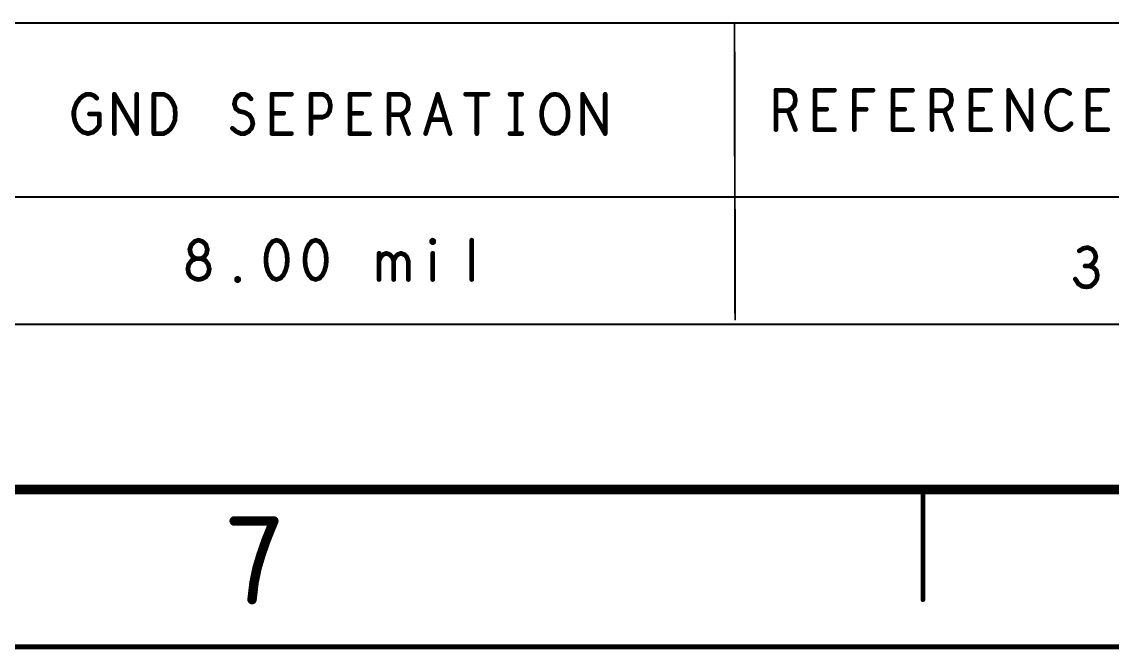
# Model space of a CAD drawing. Extents: x -14.2 to 19.9, y -5.2 to 16.9.
# Drawn here: x -8.513 to -5.048, y -5.155 to -3.161 of the extents above; entities that cross this region are included whole.
import ezdxf

# ---------------------------------------------------------------- set-up
doc = ezdxf.new("R2010")
doc.units = 0
doc.layers.get('0').update_dxf_attribs({"linetype": 'CONTINUOUS'})
doc.layers.add('FAB', color=2, linetype='CONTINUOUS')

# ---------------------------------------------------------------- blocks, each defined once
blk = doc.blocks.new('ROUND_1')
at = {"const_width": 0.003}
blk.add_lwpolyline([(-0.0015, 0, 1), (0.0015, 0, 1)], format="xyb", close=True, dxfattribs=at)
blk = doc.blocks.new('ROUND_105')
at = {"const_width": 0.0075}
blk.add_lwpolyline([(-0.00375, 0, 1), (0.00375, 0, 1)], format="xyb", close=True, dxfattribs=at)
blk = doc.blocks.new('ROUND_138')
at = {"const_width": 0.015}
blk.add_lwpolyline([(-0.0075, 0, 1), (0.0075, 0, 1)], format="xyb", close=True, dxfattribs=at)

msp = doc.modelspace()

# ---------------------------------------------------------------- linework, layer by layer
at = {"layer": 'FAB'}
for points, const_width in [([(-1.9719, -3.1646), (-12.3869, -3.1646)], 0.006), ([(-6.2484, -3.164), (-6.2464, -4.107)], 0.006), ([(-8.3287, -3.4058), (-8.3194, -3.3974)], 0.015), ([(-8.3194, -3.3974), (-8.307, -3.3912)], 0.015), ([(-8.307, -3.3912), (-8.2961, -3.3912)], 0.015), ([(-8.2961, -3.3912), (-8.2837, -3.3954)], 0.015), ([(-8.2837, -3.3954), (-8.2744, -3.4037)], 0.015), ([(-8.2186, -3.5162), (-8.2186, -3.3912)], 0.015), ([(-8.2186, -3.3912), (-8.1473, -3.5162)], 0.015), ([(-8.1473, -3.5162), (-8.1473, -3.3912)], 0.015), ([(-8.0931, -3.5162), (-8.0931, -3.3912)], 0.015), ([(-8.0931, -3.3912), (-8.0621, -3.3912)], 0.015), ([(-8.0621, -3.3912), (-8.0497, -3.3974)], 0.015), ([(-8.0497, -3.3974), (-8.0404, -3.4058)], 0.015), ([(-7.8342, -3.4079), (-7.8265, -3.3974)], 0.015), ([(-7.8265, -3.3974), (-7.8156, -3.3912)], 0.015), ([(-7.8156, -3.3912), (-7.8048, -3.3912)], 0.015), ([(-7.8048, -3.3912), (-7.7939, -3.3954)], 0.015), ([(-7.7939, -3.3954), (-7.7846, -3.4058)], 0.015), ([(-7.718, -3.5162), (-7.718, -3.3912)], 0.015), ([(-7.718, -3.3912), (-7.656, -3.3912)], 0.015), ([(-7.594, -3.5162), (-7.594, -3.3912)], 0.015), ([(-7.594, -3.3912), (-7.5568, -3.3912)], 0.015), ([(-7.5568, -3.3912), (-7.5444, -3.3974)], 0.015), ([(-7.5444, -3.3974), (-7.5351, -3.412)], 0.015), ([(-7.47, -3.5162), (-7.47, -3.3912)], 0.015), ([(-7.47, -3.3912), (-7.408, -3.3912)], 0.015), ([(-7.346, -3.5162), (-7.346, -3.3912)], 0.015), ([(-7.346, -3.3912), (-7.3072, -3.3912)], 0.015), ([(-7.3072, -3.3912), (-7.2948, -3.3974)], 0.015), ([(-7.2948, -3.3974), (-7.2871, -3.4058)], 0.015), ([(-7.2297, -3.5162), (-7.191, -3.3912)], 0.015), ([(-7.191, -3.3912), (-7.1522, -3.5162)], 0.015), ([(-7.1026, -3.3912), (-7.0313, -3.3912)], 0.015), ([(-7.067, -3.3912), (-7.067, -3.5162)], 0.015), ([(-6.9616, -3.3912), (-6.9244, -3.3912)], 0.015), ([(-6.943, -3.3912), (-6.943, -3.5162)], 0.015), ([(-6.8515, -3.4141), (-6.8422, -3.4016)], 0.015), ([(-6.8422, -3.4016), (-6.8314, -3.3933)], 0.015), ([(-6.8314, -3.3933), (-6.819, -3.3912)], 0.015), ([(-6.819, -3.3912), (-6.8066, -3.3933)], 0.015), ([(-6.8066, -3.3933), (-6.7957, -3.4016)], 0.015), ([(-6.7957, -3.4016), (-6.7864, -3.4141)], 0.015), ([(-6.7306, -3.5162), (-6.7306, -3.3912)], 0.015), ([(-6.7306, -3.3912), (-6.6593, -3.5162)], 0.015), ([(-6.6593, -3.5162), (-6.6593, -3.3912)], 0.015), ([(-6.1168, -3.5035), (-6.1168, -3.3785)], 0.015), ([(-6.1168, -3.3785), (-6.0781, -3.3785)], 0.015), ([(-6.0781, -3.3785), (-6.0657, -3.3848)], 0.015), ([(-6.0657, -3.3848), (-6.0579, -3.3931)], 0.015), ([(-6.0579, -3.3931), (-6.0548, -3.4098)], 0.015), ([(-5.9928, -3.5035), (-5.9928, -3.3785)], 0.015), ([(-5.9928, -3.3785), (-5.9308, -3.3785)], 0.015), ([(-5.8673, -3.5035), (-5.8673, -3.3785)], 0.015), ([(-5.8673, -3.3785), (-5.8083, -3.3785)], 0.015), ([(-5.7448, -3.5035), (-5.7448, -3.3785)], 0.015), ([(-5.7448, -3.3785), (-5.6828, -3.3785)], 0.015), ([(-5.6208, -3.5035), (-5.6208, -3.3785)], 0.015), ([(-5.6208, -3.3785), (-5.5821, -3.3785)], 0.015), ([(-5.5821, -3.3785), (-5.5697, -3.3848)], 0.015), ([(-5.5697, -3.3848), (-5.5619, -3.3931)], 0.015), ([(-5.5619, -3.3931), (-5.5588, -3.4098)], 0.015), ([(-5.4968, -3.5035), (-5.4968, -3.3785)], 0.015), ([(-5.4968, -3.3785), (-5.4348, -3.3785)], 0.015), ([(-5.3774, -3.5035), (-5.3774, -3.3785)], 0.015), ([(-5.3774, -3.3785), (-5.3062, -3.5035)], 0.015), ([(-5.3062, -3.5035), (-5.3062, -3.3785)], 0.015), ([(-5.241, -3.3952), (-5.2488, -3.4077)], 0.015), ([(-5.2302, -3.3848), (-5.241, -3.3952)], 0.015), ([(-5.2162, -3.3785), (-5.2302, -3.3848)], 0.015), ([(-5.2038, -3.3785), (-5.2162, -3.3785)], 0.015), ([(-5.193, -3.3827), (-5.2038, -3.3785)], 0.015), ([(-5.1837, -3.3889), (-5.193, -3.3827)], 0.015), ([(-5.1248, -3.5035), (-5.1248, -3.3785)], 0.015), ([(-5.1248, -3.3785), (-5.0628, -3.3785)], 0.015), ([(-8.3473, -3.4454), (-8.3442, -3.4329)], 0.015), ([(-8.3442, -3.4329), (-8.338, -3.4183)], 0.015), ([(-8.338, -3.4183), (-8.3287, -3.4058)], 0.015), ([(-8.0404, -3.4058), (-8.0326, -3.4183)], 0.015), ([(-8.0326, -3.4183), (-8.0264, -3.4329)], 0.015), ([(-8.0264, -3.4329), (-8.0249, -3.4537)], 0.015), ([(-7.8373, -3.4224), (-7.8342, -3.4079)], 0.015), ([(-7.8327, -3.437), (-7.8373, -3.4224)], 0.015), ([(-7.8218, -3.4454), (-7.8327, -3.437)], 0.015), ([(-7.5351, -3.412), (-7.532, -3.4287)], 0.015), ([(-7.532, -3.4287), (-7.5351, -3.4454)], 0.015), ([(-7.2871, -3.4058), (-7.284, -3.4224)], 0.015), ([(-7.284, -3.4224), (-7.2871, -3.4391)], 0.015), ([(-6.8608, -3.4454), (-6.8577, -3.4287)], 0.015), ([(-6.8577, -3.4287), (-6.8515, -3.4141)], 0.015), ([(-6.7864, -3.4141), (-6.7802, -3.4287)], 0.015), ([(-6.7802, -3.4287), (-6.7771, -3.4454)], 0.015), ([(-6.0672, -3.4368), (-6.0781, -3.4431)], 0.015), ([(-6.0579, -3.4264), (-6.0672, -3.4368)], 0.015), ([(-6.0548, -3.4098), (-6.0579, -3.4264)], 0.015), ([(-5.5712, -3.4368), (-5.5821, -3.4431)], 0.015), ([(-5.5619, -3.4264), (-5.5712, -3.4368)], 0.015), ([(-5.5588, -3.4098), (-5.5619, -3.4264)], 0.015), ([(-5.255, -3.4285), (-5.2566, -3.4473)], 0.015), ([(-5.2488, -3.4077), (-5.255, -3.4285)], 0.015), ([(-8.3473, -3.4599), (-8.3473, -3.4454)], 0.015), ([(-8.3442, -3.4766), (-8.3473, -3.4599)], 0.015), ([(-8.2977, -3.4537), (-8.2667, -3.4537)], 0.015), ([(-8.2667, -3.4537), (-8.2667, -3.4912)], 0.015), ([(-8.0249, -3.4537), (-8.0264, -3.4745)], 0.015), ([(-7.8032, -3.4495), (-7.8218, -3.4454)], 0.015), ([(-7.7893, -3.4579), (-7.8032, -3.4495)], 0.015), ([(-7.7815, -3.4704), (-7.7893, -3.4579)], 0.015), ([(-7.7784, -3.4849), (-7.7815, -3.4704)], 0.015), ([(-7.6808, -3.4516), (-7.718, -3.4516)], 0.015), ([(-7.5568, -3.4641), (-7.594, -3.4641)], 0.015), ([(-7.5428, -3.4579), (-7.5568, -3.4641)], 0.015), ([(-7.5351, -3.4454), (-7.5428, -3.4579)], 0.015), ([(-7.4328, -3.4516), (-7.47, -3.4516)], 0.015), ([(-7.3072, -3.4558), (-7.346, -3.4558)], 0.015), ([(-7.2964, -3.4495), (-7.3072, -3.4558)], 0.015), ([(-7.3072, -3.4558), (-7.284, -3.5162)], 0.015), ([(-7.2871, -3.4391), (-7.2964, -3.4495)], 0.015), ([(-6.8608, -3.462), (-6.8608, -3.4454)], 0.015), ([(-6.8577, -3.4787), (-6.8608, -3.462)], 0.015), ([(-6.7771, -3.462), (-6.7802, -3.4787)], 0.015), ([(-6.7771, -3.4454), (-6.7771, -3.462)], 0.015), ([(-6.0781, -3.4431), (-6.1168, -3.4431)], 0.015), ([(-6.0781, -3.4431), (-6.0548, -3.5035)], 0.015), ([(-5.9556, -3.4389), (-5.9928, -3.4389)], 0.015), ([(-5.8301, -3.4389), (-5.8673, -3.4389)], 0.015), ([(-5.7076, -3.4389), (-5.7448, -3.4389)], 0.015), ([(-5.5821, -3.4431), (-5.6208, -3.4431)], 0.015), ([(-5.5821, -3.4431), (-5.5588, -3.5035)], 0.015), ([(-5.4596, -3.4389), (-5.4968, -3.4389)], 0.015), ([(-5.2566, -3.4473), (-5.2534, -3.466)], 0.015), ([(-5.2534, -3.466), (-5.2488, -3.4785)], 0.015), ([(-5.0876, -3.4389), (-5.1248, -3.4389)], 0.015), ([(-8.338, -3.4912), (-8.3442, -3.4766)], 0.015), ([(-8.3287, -3.5037), (-8.338, -3.4912)], 0.015), ([(-8.3178, -3.512), (-8.3287, -3.5037)], 0.015), ([(-8.276, -3.5037), (-8.2868, -3.512)], 0.015), ([(-8.2667, -3.4912), (-8.276, -3.5037)], 0.015), ([(-8.0404, -3.5016), (-8.0497, -3.5099)], 0.015), ([(-8.0326, -3.4891), (-8.0404, -3.5016)], 0.015), ([(-8.0264, -3.4745), (-8.0326, -3.4891)], 0.015), ([(-7.8435, -3.4995), (-7.8311, -3.5099)], 0.015), ([(-7.7924, -3.5099), (-7.7831, -3.4995)], 0.015), ([(-7.7831, -3.4995), (-7.7784, -3.4849)], 0.015), ([(-7.1662, -3.4724), (-7.2158, -3.4724)], 0.015), ([(-6.8515, -3.4933), (-6.8577, -3.4787)], 0.015), ([(-6.8422, -3.5058), (-6.8515, -3.4933)], 0.015), ([(-6.8314, -3.5141), (-6.8422, -3.5058)], 0.015), ([(-6.7957, -3.5058), (-6.8066, -3.5141)], 0.015), ([(-6.7864, -3.4933), (-6.7957, -3.5058)], 0.015), ([(-6.7802, -3.4787), (-6.7864, -3.4933)], 0.015), ([(-5.9308, -3.5035), (-5.9928, -3.5035)], 0.015), ([(-5.6828, -3.5035), (-5.7448, -3.5035)], 0.015), ([(-5.4348, -3.5035), (-5.4968, -3.5035)], 0.015), ([(-5.2488, -3.4785), (-5.2395, -3.491)], 0.015), ([(-5.2395, -3.491), (-5.2286, -3.4993)], 0.015), ([(-5.2286, -3.4993), (-5.2178, -3.5035)], 0.015), ([(-5.2178, -3.5035), (-5.207, -3.5035)], 0.015), ([(-5.207, -3.5035), (-5.1961, -3.4993)], 0.015), ([(-5.1961, -3.4993), (-5.1868, -3.4931)], 0.015), ([(-5.1868, -3.4931), (-5.179, -3.4848)], 0.015), ([(-5.0628, -3.5035), (-5.1248, -3.5035)], 0.015), ([(-8.3023, -3.5162), (-8.3178, -3.512)], 0.015), ([(-8.2868, -3.512), (-8.3023, -3.5162)], 0.015), ([(-8.0621, -3.5162), (-8.0931, -3.5162)], 0.015), ([(-8.0497, -3.5099), (-8.0621, -3.5162)], 0.015), ([(-7.8311, -3.5099), (-7.8172, -3.5162)], 0.015), ([(-7.8172, -3.5162), (-7.8048, -3.5162)], 0.015), ([(-7.8048, -3.5162), (-7.7924, -3.5099)], 0.015), ([(-7.656, -3.5162), (-7.718, -3.5162)], 0.015), ([(-7.408, -3.5162), (-7.47, -3.5162)], 0.015), ([(-6.9616, -3.5162), (-6.9244, -3.5162)], 0.015), ([(-6.819, -3.5162), (-6.8314, -3.5141)], 0.015), ([(-6.8066, -3.5141), (-6.819, -3.5162)], 0.015), ([(-12.3836, -3.7175), (-1.9707, -3.7175)], 0.006), ([(-7.979, -3.8841), (-7.9743, -3.8695)], 0.015), ([(-7.9759, -3.8987), (-7.979, -3.8841)], 0.015), ([(-7.9743, -3.8695), (-7.9635, -3.8591)], 0.015), ([(-7.9635, -3.8591), (-7.9511, -3.8549)], 0.015), ([(-7.9511, -3.8549), (-7.9387, -3.8591)], 0.015), ([(-7.9387, -3.8591), (-7.9278, -3.8695)], 0.015), ([(-7.9278, -3.8695), (-7.9232, -3.8841)], 0.015), ([(-7.9232, -3.8841), (-7.9263, -3.8987)], 0.015), ([(-7.731, -3.882), (-7.7356, -3.8987)], 0.015), ([(-7.7248, -3.8695), (-7.731, -3.882)], 0.015), ([(-7.7155, -3.8591), (-7.7248, -3.8695)], 0.015), ([(-7.7031, -3.8549), (-7.7155, -3.8591)], 0.015), ([(-7.6907, -3.8591), (-7.7031, -3.8549)], 0.015), ([(-7.6814, -3.8695), (-7.6907, -3.8591)], 0.015), ([(-7.6752, -3.882), (-7.6814, -3.8695)], 0.015), ([(-7.6705, -3.8987), (-7.6752, -3.882)], 0.015), ([(-7.607, -3.882), (-7.6116, -3.8987)], 0.015), ([(-7.6008, -3.8695), (-7.607, -3.882)], 0.015), ([(-7.5915, -3.8591), (-7.6008, -3.8695)], 0.015), ([(-7.5791, -3.8549), (-7.5915, -3.8591)], 0.015), ([(-7.5667, -3.8591), (-7.5791, -3.8549)], 0.015), ([(-7.5574, -3.8695), (-7.5667, -3.8591)], 0.015), ([(-7.5512, -3.882), (-7.5574, -3.8695)], 0.015), ([(-7.5465, -3.8987), (-7.5512, -3.882)], 0.015), ([(-7.2102, -3.857), (-7.2071, -3.8549)], 0.015), ([(-7.2102, -3.8612), (-7.2102, -3.857)], 0.015), ([(-7.2071, -3.8633), (-7.2102, -3.8612)], 0.015), ([(-7.2071, -3.8549), (-7.204, -3.857)], 0.015), ([(-7.204, -3.8612), (-7.2071, -3.8633)], 0.015), ([(-7.204, -3.857), (-7.204, -3.8612)], 0.015), ([(-7.0831, -3.9799), (-7.0831, -3.8549)], 0.015), ([(-5.1391, -3.8806), (-5.1531, -3.8889)], 0.015), ([(-5.1252, -3.8785), (-5.1391, -3.8806)], 0.015), ([(-5.1112, -3.8848), (-5.1252, -3.8785)], 0.015), ([(-5.1035, -3.8952), (-5.1112, -3.8848)], 0.015), ([(-7.9728, -3.9195), (-7.9821, -3.932)], 0.015), ([(-7.9681, -3.9091), (-7.9759, -3.8987)], 0.015), ([(-7.9588, -3.9133), (-7.9728, -3.9195)], 0.015), ([(-7.9588, -3.9133), (-7.9681, -3.9091)], 0.015), ([(-7.9433, -3.9133), (-7.9588, -3.9133)], 0.015), ([(-7.9433, -3.9133), (-7.9588, -3.9133)], 0.015), ([(-7.934, -3.9091), (-7.9433, -3.9133)], 0.015), ([(-7.9294, -3.9195), (-7.9433, -3.9133)], 0.015), ([(-7.9263, -3.8987), (-7.934, -3.9091)], 0.015), ([(-7.9201, -3.932), (-7.9294, -3.9195)], 0.015), ([(-7.7356, -3.8987), (-7.7372, -3.9174)], 0.015), ([(-7.7372, -3.9174), (-7.7356, -3.9362)], 0.015), ([(-7.669, -3.9174), (-7.6705, -3.8987)], 0.015), ([(-7.6705, -3.9362), (-7.669, -3.9174)], 0.015), ([(-7.6116, -3.8987), (-7.6132, -3.9174)], 0.015), ([(-7.6132, -3.9174), (-7.6116, -3.9362)], 0.015), ([(-7.545, -3.9174), (-7.5465, -3.8987)], 0.015), ([(-7.5465, -3.9362), (-7.545, -3.9174)], 0.015), ([(-7.3776, -3.9799), (-7.3776, -3.8966)], 0.015), ([(-7.3776, -3.9195), (-7.3729, -3.9091)], 0.015), ([(-7.3729, -3.9091), (-7.3652, -3.9008)], 0.015), ([(-7.3652, -3.9008), (-7.3543, -3.8966)], 0.015), ([(-7.3543, -3.8966), (-7.3435, -3.9008)], 0.015), ([(-7.3435, -3.9008), (-7.3357, -3.9091)], 0.015), ([(-7.3357, -3.9091), (-7.3311, -3.9195)], 0.015), ([(-7.3311, -3.9195), (-7.3264, -3.9091)], 0.015), ([(-7.3311, -3.9195), (-7.3311, -3.9799)], 0.015), ([(-7.3264, -3.9091), (-7.3187, -3.9008)], 0.015), ([(-7.3187, -3.9008), (-7.3078, -3.8966)], 0.015), ([(-7.3078, -3.8966), (-7.297, -3.9008)], 0.015), ([(-7.297, -3.9008), (-7.2892, -3.9091)], 0.015), ([(-7.2892, -3.9091), (-7.2846, -3.9216)], 0.015), ([(-7.2846, -3.9216), (-7.2846, -3.9799)], 0.015), ([(-7.2071, -3.8966), (-7.2071, -3.9799)], 0.015), ([(-5.1112, -3.9306), (-5.1035, -3.9202)], 0.015), ([(-5.1004, -3.9077), (-5.1035, -3.8952)], 0.015), ([(-5.1035, -3.9202), (-5.1004, -3.9077)], 0.015), ([(-7.9821, -3.932), (-7.9852, -3.9466)], 0.015), ([(-7.9852, -3.9466), (-7.9821, -3.9612)], 0.015), ([(-7.917, -3.9466), (-7.9201, -3.932)], 0.015), ([(-7.9201, -3.9612), (-7.917, -3.9466)], 0.015), ([(-7.7356, -3.9362), (-7.731, -3.9528)], 0.015), ([(-7.731, -3.9528), (-7.7248, -3.9653)], 0.015), ([(-7.6814, -3.9653), (-7.6752, -3.9528)], 0.015), ([(-7.6752, -3.9528), (-7.6705, -3.9362)], 0.015), ([(-7.6116, -3.9362), (-7.607, -3.9528)], 0.015), ([(-7.607, -3.9528), (-7.6008, -3.9653)], 0.015), ([(-7.5574, -3.9653), (-7.5512, -3.9528)], 0.015), ([(-7.5512, -3.9528), (-7.5465, -3.9362)], 0.015), ([(-5.1205, -3.9368), (-5.1345, -3.9368)], 0.015), ([(-5.1205, -3.9368), (-5.1112, -3.9306)], 0.015), ([(-5.1097, -3.941), (-5.1205, -3.9368)], 0.015), ([(-5.0988, -3.9514), (-5.1097, -3.941)], 0.015), ([(-5.0957, -3.966), (-5.0988, -3.9514)], 0.015), ([(-7.9821, -3.9612), (-7.9743, -3.9716)], 0.015), ([(-7.9743, -3.9716), (-7.9619, -3.9778)], 0.015), ([(-7.9619, -3.9778), (-7.9511, -3.9799)], 0.015), ([(-7.9511, -3.9799), (-7.9402, -3.9778)], 0.015), ([(-7.9402, -3.9778), (-7.9278, -3.9716)], 0.015), ([(-7.9278, -3.9716), (-7.9201, -3.9612)], 0.015), ([(-7.8302, -3.9778), (-7.8271, -3.9758)], 0.015), ([(-7.8302, -3.982), (-7.8302, -3.9778)], 0.015), ([(-7.8271, -3.9841), (-7.8302, -3.982)], 0.015), ([(-7.8271, -3.9758), (-7.824, -3.9778)], 0.015), ([(-7.824, -3.982), (-7.8271, -3.9841)], 0.015), ([(-7.824, -3.9778), (-7.824, -3.982)], 0.015), ([(-7.7248, -3.9653), (-7.7155, -3.9758)], 0.015), ([(-7.7155, -3.9758), (-7.7031, -3.9799)], 0.015), ([(-7.7031, -3.9799), (-7.6907, -3.9758)], 0.015), ([(-7.6907, -3.9758), (-7.6814, -3.9653)], 0.015), ([(-7.6008, -3.9653), (-7.5915, -3.9758)], 0.015), ([(-7.5915, -3.9758), (-7.5791, -3.9799)], 0.015), ([(-7.5791, -3.9799), (-7.5667, -3.9758)], 0.015), ([(-7.5667, -3.9758), (-7.5574, -3.9653)], 0.015), ([(-5.1655, -3.9785), (-5.1562, -3.9931)], 0.015), ([(-5.1174, -4.0014), (-5.105, -3.991)], 0.015), ([(-5.105, -3.991), (-5.0973, -3.9785)], 0.015), ([(-5.0973, -3.9785), (-5.0957, -3.966)], 0.015), ([(-5.1562, -3.9931), (-5.1438, -4.0014)], 0.015), ([(-5.1438, -4.0014), (-5.1298, -4.0035)], 0.015), ([(-5.1298, -4.0035), (-5.1174, -4.0014)], 0.015), ([(-10.2799, -4.1222), (-7.4099, -4.1222)], 0.006), ([(-7.4099, -4.1222), (-4.555, -4.1222)], 0.006), ([(-13.1499, -4.6472), (18.8501, -4.6472)], 0.03), ([(-5.6499, -4.6472), (-5.6499, -4.9973)], 0.015), ([(-7.7119, -4.7473), (-7.8379, -4.7473)], 0.03), ([(-7.7371, -4.8098), (-7.7119, -4.7473)], 0.03), ([(-7.7529, -4.8556), (-7.7371, -4.8098)], 0.03), ([(-7.7654, -4.8973), (-7.7529, -4.8556)], 0.03), ([(-7.7749, -4.9431), (-7.7654, -4.8973)], 0.03), ([(-7.7812, -4.9973), (-7.7749, -4.9431)], 0.03), ([(19.8501, -5.1472), (-14.1499, -5.1472)], 0.015)]:
    msp.add_lwpolyline(points, dxfattribs=dict(at, const_width=const_width))

# ---------------------------------------------------------------- block references
for name, p in [('ROUND_1', (-6.2484, -3.164)), ('ROUND_105', (-8.3194, -3.3974)), ('ROUND_105', (-8.3194, -3.3974)), ('ROUND_105', (-8.307, -3.3912)), ('ROUND_105', (-8.307, -3.3912)), ('ROUND_105', (-8.2961, -3.3912)), ('ROUND_105', (-8.2961, -3.3912)), ('ROUND_105', (-8.2837, -3.3954)), ('ROUND_105', (-8.2837, -3.3954)), ('ROUND_105', (-8.2186, -3.3912)), ('ROUND_105', (-8.2186, -3.3912)), ('ROUND_105', (-8.1473, -3.3912)), ('ROUND_105', (-8.0931, -3.3912)), ('ROUND_105', (-8.0931, -3.3912)), ('ROUND_105', (-8.0621, -3.3912)), ('ROUND_105', (-8.0621, -3.3912)), ('ROUND_105', (-8.0497, -3.3974)), ('ROUND_105', (-8.0497, -3.3974)), ('ROUND_105', (-7.8265, -3.3974)), ('ROUND_105', (-7.8265, -3.3974)), ('ROUND_105', (-7.8156, -3.3912)), ('ROUND_105', (-7.8156, -3.3912)), ('ROUND_105', (-7.8048, -3.3912)), ('ROUND_105', (-7.8048, -3.3912)), ('ROUND_105', (-7.7939, -3.3954)), ('ROUND_105', (-7.7939, -3.3954)), ('ROUND_105', (-7.718, -3.3912)), ('ROUND_105', (-7.718, -3.3912)), ('ROUND_105', (-7.656, -3.3912)), ('ROUND_105', (-7.594, -3.3912)), ('ROUND_105', (-7.594, -3.3912)), ('ROUND_105', (-7.5568, -3.3912)), ('ROUND_105', (-7.5568, -3.3912)), ('ROUND_105', (-7.5444, -3.3974)), ('ROUND_105', (-7.5444, -3.3974)), ('ROUND_105', (-7.47, -3.3912)), ('ROUND_105', (-7.47, -3.3912)), ('ROUND_105', (-7.408, -3.3912)), ('ROUND_105', (-7.346, -3.3912)), ('ROUND_105', (-7.346, -3.3912)), ('ROUND_105', (-7.3072, -3.3912)), ('ROUND_105', (-7.3072, -3.3912)), ('ROUND_105', (-7.2948, -3.3974)), ('ROUND_105', (-7.2948, -3.3974)), ('ROUND_105', (-7.191, -3.3912)), ('ROUND_105', (-7.191, -3.3912)), ('ROUND_105', (-7.1026, -3.3912)), ('ROUND_105', (-7.067, -3.3912)), ('ROUND_105', (-7.0313, -3.3912)), ('ROUND_105', (-6.9616, -3.3912)), ('ROUND_105', (-6.943, -3.3912)), ('ROUND_105', (-6.9244, -3.3912)), ('ROUND_105', (-6.8422, -3.4016)), ('ROUND_105', (-6.8422, -3.4016)), ('ROUND_105', (-6.8314, -3.3933)), ('ROUND_105', (-6.8314, -3.3933)), ('ROUND_105', (-6.819, -3.3912)), ('ROUND_105', (-6.819, -3.3912)), ('ROUND_105', (-6.8066, -3.3933)), ('ROUND_105', (-6.8066, -3.3933)), ('ROUND_105', (-6.7957, -3.4016)), ('ROUND_105', (-6.7957, -3.4016)), ('ROUND_105', (-6.7306, -3.3912)), ('ROUND_105', (-6.7306, -3.3912)), ('ROUND_105', (-6.6593, -3.3912)), ('ROUND_105', (-6.1168, -3.3785)), ('ROUND_105', (-6.1168, -3.3785)), ('ROUND_105', (-6.0781, -3.3785)), ('ROUND_105', (-6.0781, -3.3785)), ('ROUND_105', (-6.0657, -3.3848)), ('ROUND_105', (-6.0657, -3.3848)), ('ROUND_105', (-6.0579, -3.3931)), ('ROUND_105', (-6.0579, -3.3931)), ('ROUND_105', (-5.9928, -3.3785)), ('ROUND_105', (-5.9928, -3.3785)), ('ROUND_105', (-5.9308, -3.3785)), ('ROUND_105', (-5.8673, -3.3785)), ('ROUND_105', (-5.8673, -3.3785)), ('ROUND_105', (-5.8083, -3.3785)), ('ROUND_105', (-5.7448, -3.3785)), ('ROUND_105', (-5.7448, -3.3785)), ('ROUND_105', (-5.6828, -3.3785)), ('ROUND_105', (-5.6208, -3.3785)), ('ROUND_105', (-5.6208, -3.3785)), ('ROUND_105', (-5.5821, -3.3785)), ('ROUND_105', (-5.5821, -3.3785)), ('ROUND_105', (-5.5697, -3.3848)), ('ROUND_105', (-5.5697, -3.3848)), ('ROUND_105', (-5.5619, -3.3931)), ('ROUND_105', (-5.5619, -3.3931)), ('ROUND_105', (-5.4968, -3.3785)), ('ROUND_105', (-5.4968, -3.3785)), ('ROUND_105', (-5.4348, -3.3785)), ('ROUND_105', (-5.3774, -3.3785)), ('ROUND_105', (-5.3774, -3.3785)), ('ROUND_105', (-5.3062, -3.3785)), ('ROUND_105', (-5.241, -3.3952)), ('ROUND_105', (-5.241, -3.3952)), ('ROUND_105', (-5.2302, -3.3848)), ('ROUND_105', (-5.2302, -3.3848)), ('ROUND_105', (-5.2162, -3.3785)), ('ROUND_105', (-5.2162, -3.3785)), ('ROUND_105', (-5.2038, -3.3785)), ('ROUND_105', (-5.2038, -3.3785)), ('ROUND_105', (-5.193, -3.3827)), ('ROUND_105', (-5.193, -3.3827)), ('ROUND_105', (-5.1837, -3.3889)), ('ROUND_105', (-5.1248, -3.3785)), ('ROUND_105', (-5.1248, -3.3785)), ('ROUND_105', (-5.0628, -3.3785)), ('ROUND_105', (-8.3442, -3.4329)), ('ROUND_105', (-8.3442, -3.4329)), ('ROUND_105', (-8.338, -3.4183)), ('ROUND_105', (-8.338, -3.4183)), ('ROUND_105', (-8.3287, -3.4058)), ('ROUND_105', (-8.3287, -3.4058)), ('ROUND_105', (-8.2744, -3.4037)), ('ROUND_105', (-8.0404, -3.4058)), ('ROUND_105', (-8.0404, -3.4058)), ('ROUND_105', (-8.0326, -3.4183)), ('ROUND_105', (-8.0326, -3.4183)), ('ROUND_105', (-8.0264, -3.4329)), ('ROUND_105', (-8.0264, -3.4329)), ('ROUND_105', (-7.8373, -3.4224)), ('ROUND_105', (-7.8373, -3.4224)), ('ROUND_105', (-7.8342, -3.4079)), ('ROUND_105', (-7.8342, -3.4079)), ('ROUND_105', (-7.8327, -3.437)), ('ROUND_105', (-7.8327, -3.437)), ('ROUND_105', (-7.7846, -3.4058)), ('ROUND_105', (-7.5351, -3.412)), ('ROUND_105', (-7.5351, -3.412)), ('ROUND_105', (-7.532, -3.4287)), ('ROUND_105', (-7.532, -3.4287)), ('ROUND_105', (-7.2871, -3.4058)), ('ROUND_105', (-7.2871, -3.4058)), ('ROUND_105', (-7.284, -3.4224)), ('ROUND_105', (-7.284, -3.4224)), ('ROUND_105', (-6.8577, -3.4287)), ('ROUND_105', (-6.8577, -3.4287)), ('ROUND_105', (-6.8515, -3.4141)), ('ROUND_105', (-6.8515, -3.4141)), ('ROUND_105', (-6.7864, -3.4141)), ('ROUND_105', (-6.7864, -3.4141)), ('ROUND_105', (-6.7802, -3.4287)), ('ROUND_105', (-6.7802, -3.4287)), ('ROUND_105', (-6.0672, -3.4368)), ('ROUND_105', (-6.0672, -3.4368)), ('ROUND_105', (-6.0579, -3.4264)), ('ROUND_105', (-6.0579, -3.4264)), ('ROUND_105', (-6.0548, -3.4098)), ('ROUND_105', (-6.0548, -3.4098)), ('ROUND_105', (-5.5712, -3.4368)), ('ROUND_105', (-5.5712, -3.4368)), ('ROUND_105', (-5.5619, -3.4264)), ('ROUND_105', (-5.5619, -3.4264)), ('ROUND_105', (-5.5588, -3.4098)), ('ROUND_105', (-5.5588, -3.4098)), ('ROUND_105', (-5.255, -3.4285)), ('ROUND_105', (-5.255, -3.4285)), ('ROUND_105', (-5.2488, -3.4077)), ('ROUND_105', (-5.2488, -3.4077)), ('ROUND_105', (-8.3473, -3.4454)), ('ROUND_105', (-8.3473, -3.4454)), ('ROUND_105', (-8.3473, -3.4599)), ('ROUND_105', (-8.3473, -3.4599)), ('ROUND_105', (-8.2977, -3.4537)), ('ROUND_105', (-8.2667, -3.4537)), ('ROUND_105', (-8.2667, -3.4537)), ('ROUND_105', (-8.0249, -3.4537)), ('ROUND_105', (-8.0249, -3.4537)), ('ROUND_105', (-7.8218, -3.4454)), ('ROUND_105', (-7.8218, -3.4454)), ('ROUND_105', (-7.8032, -3.4495)), ('ROUND_105', (-7.8032, -3.4495)), ('ROUND_105', (-7.7893, -3.4579)), ('ROUND_105', (-7.7893, -3.4579)), ('ROUND_105', (-7.7815, -3.4704)), ('ROUND_105', (-7.7815, -3.4704)), ('ROUND_105', (-7.718, -3.4516)), ('ROUND_105', (-7.6808, -3.4516)), ('ROUND_105', (-7.594, -3.4641)), ('ROUND_105', (-7.5568, -3.4641)), ('ROUND_105', (-7.5568, -3.4641)), ('ROUND_105', (-7.5428, -3.4579)), ('ROUND_105', (-7.5428, -3.4579)), ('ROUND_105', (-7.5351, -3.4454)), ('ROUND_105', (-7.5351, -3.4454)), ('ROUND_105', (-7.47, -3.4516)), ('ROUND_105', (-7.4328, -3.4516)), ('ROUND_105', (-7.346, -3.4558)), ('ROUND_105', (-7.3072, -3.4558)), ('ROUND_105', (-7.3072, -3.4558)), ('ROUND_105', (-7.3072, -3.4558)), ('ROUND_105', (-7.2964, -3.4495)), ('ROUND_105', (-7.2964, -3.4495)), ('ROUND_105', (-7.2871, -3.4391)), ('ROUND_105', (-7.2871, -3.4391)), ('ROUND_105', (-6.8608, -3.4454)), ('ROUND_105', (-6.8608, -3.4454)), ('ROUND_105', (-6.8608, -3.462)), ('ROUND_105', (-6.8608, -3.462)), ('ROUND_105', (-6.7771, -3.4454)), ('ROUND_105', (-6.7771, -3.4454)), ('ROUND_105', (-6.7771, -3.462)), ('ROUND_105', (-6.7771, -3.462)), ('ROUND_105', (-6.1168, -3.4431)), ('ROUND_105', (-6.0781, -3.4431)), ('ROUND_105', (-6.0781, -3.4431)), ('ROUND_105', (-6.0781, -3.4431)), ('ROUND_105', (-5.9928, -3.4389)), ('ROUND_105', (-5.9556, -3.4389)), ('ROUND_105', (-5.8673, -3.4389)), ('ROUND_105', (-5.8301, -3.4389)), ('ROUND_105', (-5.7448, -3.4389)), ('ROUND_105', (-5.7076, -3.4389)), ('ROUND_105', (-5.6208, -3.4431)), ('ROUND_105', (-5.5821, -3.4431)), ('ROUND_105', (-5.5821, -3.4431)), ('ROUND_105', (-5.5821, -3.4431)), ('ROUND_105', (-5.4968, -3.4389)), ('ROUND_105', (-5.4596, -3.4389)), ('ROUND_105', (-5.2566, -3.4473)), ('ROUND_105', (-5.2566, -3.4473)), ('ROUND_105', (-5.2534, -3.466)), ('ROUND_105', (-5.2534, -3.466)), ('ROUND_105', (-5.1248, -3.4389)), ('ROUND_105', (-5.0876, -3.4389)), ('ROUND_105', (-8.3442, -3.4766)), ('ROUND_105', (-8.3442, -3.4766)), ('ROUND_105', (-8.338, -3.4912)), ('ROUND_105', (-8.338, -3.4912)), ('ROUND_105', (-8.3287, -3.5037)), ('ROUND_105', (-8.3287, -3.5037)), ('ROUND_105', (-8.276, -3.5037)), ('ROUND_105', (-8.276, -3.5037)), ('ROUND_105', (-8.2667, -3.4912)), ('ROUND_105', (-8.2667, -3.4912)), ('ROUND_105', (-8.0404, -3.5016)), ('ROUND_105', (-8.0404, -3.5016)), ('ROUND_105', (-8.0326, -3.4891)), ('ROUND_105', (-8.0326, -3.4891)), ('ROUND_105', (-8.0264, -3.4745)), ('ROUND_105', (-8.0264, -3.4745)), ('ROUND_105', (-7.8435, -3.4995)), ('ROUND_105', (-7.7831, -3.4995)), ('ROUND_105', (-7.7831, -3.4995)), ('ROUND_105', (-7.7784, -3.4849)), ('ROUND_105', (-7.7784, -3.4849)), ('ROUND_105', (-7.2158, -3.4724)), ('ROUND_105', (-7.1662, -3.4724)), ('ROUND_105', (-6.8577, -3.4787)), ('ROUND_105', (-6.8577, -3.4787)), ('ROUND_105', (-6.8515, -3.4933)), ('ROUND_105', (-6.8515, -3.4933)), ('ROUND_105', (-6.8422, -3.5058)), ('ROUND_105', (-6.8422, -3.5058)), ('ROUND_105', (-6.7957, -3.5058)), ('ROUND_105', (-6.7957, -3.5058)), ('ROUND_105', (-6.7864, -3.4933)), ('ROUND_105', (-6.7864, -3.4933)), ('ROUND_105', (-6.7802, -3.4787)), ('ROUND_105', (-6.7802, -3.4787)), ('ROUND_105', (-6.1168, -3.5035)), ('ROUND_105', (-6.0548, -3.5035)), ('ROUND_105', (-5.9928, -3.5035)), ('ROUND_105', (-5.9928, -3.5035)), ('ROUND_105', (-5.9308, -3.5035)), ('ROUND_105', (-5.8673, -3.5035)), ('ROUND_105', (-5.7448, -3.5035)), ('ROUND_105', (-5.7448, -3.5035)), ('ROUND_105', (-5.6828, -3.5035)), ('ROUND_105', (-5.6208, -3.5035)), ('ROUND_105', (-5.5588, -3.5035)), ('ROUND_105', (-5.4968, -3.5035)), ('ROUND_105', (-5.4968, -3.5035)), ('ROUND_105', (-5.4348, -3.5035)), ('ROUND_105', (-5.3774, -3.5035)), ('ROUND_105', (-5.3062, -3.5035)), ('ROUND_105', (-5.3062, -3.5035)), ('ROUND_105', (-5.2488, -3.4785)), ('ROUND_105', (-5.2488, -3.4785)), ('ROUND_105', (-5.2395, -3.491)), ('ROUND_105', (-5.2395, -3.491)), ('ROUND_105', (-5.2286, -3.4993)), ('ROUND_105', (-5.2286, -3.4993)), ('ROUND_105', (-5.2178, -3.5035)), ('ROUND_105', (-5.2178, -3.5035)), ('ROUND_105', (-5.207, -3.5035)), ('ROUND_105', (-5.207, -3.5035)), ('ROUND_105', (-5.1961, -3.4993)), ('ROUND_105', (-5.1961, -3.4993)), ('ROUND_105', (-5.1868, -3.4931)), ('ROUND_105', (-5.1868, -3.4931)), ('ROUND_105', (-5.179, -3.4848)), ('ROUND_105', (-5.1248, -3.5035)), ('ROUND_105', (-5.1248, -3.5035)), ('ROUND_105', (-5.0628, -3.5035)), ('ROUND_105', (-8.3178, -3.512)), ('ROUND_105', (-8.3178, -3.512)), ('ROUND_105', (-8.3023, -3.5162)), ('ROUND_105', (-8.3023, -3.5162)), ('ROUND_105', (-8.2868, -3.512)), ('ROUND_105', (-8.2868, -3.512)), ('ROUND_105', (-8.2186, -3.5162)), ('ROUND_105', (-8.1473, -3.5162)), ('ROUND_105', (-8.1473, -3.5162)), ('ROUND_105', (-8.0931, -3.5162)), ('ROUND_105', (-8.0931, -3.5162)), ('ROUND_105', (-8.0621, -3.5162)), ('ROUND_105', (-8.0621, -3.5162)), ('ROUND_105', (-8.0497, -3.5099)), ('ROUND_105', (-8.0497, -3.5099)), ('ROUND_105', (-7.8311, -3.5099)), ('ROUND_105', (-7.8311, -3.5099)), ('ROUND_105', (-7.8172, -3.5162)), ('ROUND_105', (-7.8172, -3.5162)), ('ROUND_105', (-7.8048, -3.5162)), ('ROUND_105', (-7.8048, -3.5162)), ('ROUND_105', (-7.7924, -3.5099)), ('ROUND_105', (-7.7924, -3.5099)), ('ROUND_105', (-7.718, -3.5162)), ('ROUND_105', (-7.718, -3.5162)), ('ROUND_105', (-7.656, -3.5162)), ('ROUND_105', (-7.594, -3.5162)), ('ROUND_105', (-7.47, -3.5162)), ('ROUND_105', (-7.47, -3.5162)), ('ROUND_105', (-7.408, -3.5162)), ('ROUND_105', (-7.346, -3.5162)), ('ROUND_105', (-7.284, -3.5162)), ('ROUND_105', (-7.2297, -3.5162)), ('ROUND_105', (-7.1522, -3.5162)), ('ROUND_105', (-7.067, -3.5162)), ('ROUND_105', (-6.9616, -3.5162)), ('ROUND_105', (-6.943, -3.5162)), ('ROUND_105', (-6.9244, -3.5162)), ('ROUND_105', (-6.8314, -3.5141)), ('ROUND_105', (-6.8314, -3.5141)), ('ROUND_105', (-6.819, -3.5162)), ('ROUND_105', (-6.819, -3.5162)), ('ROUND_105', (-6.8066, -3.5141)), ('ROUND_105', (-6.8066, -3.5141)), ('ROUND_105', (-6.7306, -3.5162)), ('ROUND_105', (-6.6593, -3.5162)), ('ROUND_105', (-6.6593, -3.5162)), ('ROUND_105', (-7.979, -3.8841)), ('ROUND_105', (-7.979, -3.8841)), ('ROUND_105', (-7.9743, -3.8695)), ('ROUND_105', (-7.9743, -3.8695)), ('ROUND_105', (-7.9635, -3.8591)), ('ROUND_105', (-7.9635, -3.8591)), ('ROUND_105', (-7.9511, -3.8549)), ('ROUND_105', (-7.9511, -3.8549)), ('ROUND_105', (-7.9387, -3.8591)), ('ROUND_105', (-7.9387, -3.8591)), ('ROUND_105', (-7.9278, -3.8695)), ('ROUND_105', (-7.9278, -3.8695)), ('ROUND_105', (-7.9232, -3.8841)), ('ROUND_105', (-7.9232, -3.8841)), ('ROUND_105', (-7.731, -3.882)), ('ROUND_105', (-7.731, -3.882)), ('ROUND_105', (-7.7248, -3.8695)), ('ROUND_105', (-7.7248, -3.8695)), ('ROUND_105', (-7.7155, -3.8591)), ('ROUND_105', (-7.7155, -3.8591)), ('ROUND_105', (-7.7031, -3.8549)), ('ROUND_105', (-7.7031, -3.8549)), ('ROUND_105', (-7.6907, -3.8591)), ('ROUND_105', (-7.6907, -3.8591)), ('ROUND_105', (-7.6814, -3.8695)), ('ROUND_105', (-7.6814, -3.8695)), ('ROUND_105', (-7.6752, -3.882)), ('ROUND_105', (-7.6752, -3.882)), ('ROUND_105', (-7.607, -3.882)), ('ROUND_105', (-7.607, -3.882)), ('ROUND_105', (-7.6008, -3.8695)), ('ROUND_105', (-7.6008, -3.8695)), ('ROUND_105', (-7.5915, -3.8591)), ('ROUND_105', (-7.5915, -3.8591)), ('ROUND_105', (-7.5791, -3.8549)), ('ROUND_105', (-7.5791, -3.8549)), ('ROUND_105', (-7.5667, -3.8591)), ('ROUND_105', (-7.5667, -3.8591)), ('ROUND_105', (-7.5574, -3.8695)), ('ROUND_105', (-7.5574, -3.8695)), ('ROUND_105', (-7.5512, -3.882)), ('ROUND_105', (-7.5512, -3.882)), ('ROUND_105', (-7.2102, -3.857)), ('ROUND_105', (-7.2102, -3.857)), ('ROUND_105', (-7.2102, -3.8612)), ('ROUND_105', (-7.2102, -3.8612)), ('ROUND_105', (-7.2071, -3.8549)), ('ROUND_105', (-7.2071, -3.8549)), ('ROUND_105', (-7.2071, -3.8633)), ('ROUND_105', (-7.2071, -3.8633)), ('ROUND_105', (-7.204, -3.857)), ('ROUND_105', (-7.204, -3.857)), ('ROUND_105', (-7.204, -3.8612)), ('ROUND_105', (-7.204, -3.8612)), ('ROUND_105', (-7.0831, -3.8549)), ('ROUND_105', (-5.1391, -3.8806)), ('ROUND_105', (-5.1391, -3.8806)), ('ROUND_105', (-5.1252, -3.8785)), ('ROUND_105', (-5.1252, -3.8785)), ('ROUND_105', (-5.1112, -3.8848)), ('ROUND_105', (-5.1112, -3.8848)), ('ROUND_105', (-7.9759, -3.8987)), ('ROUND_105', (-7.9759, -3.8987)), ('ROUND_105', (-7.9728, -3.9195)), ('ROUND_105', (-7.9728, -3.9195)), ('ROUND_105', (-7.9681, -3.9091)), ('ROUND_105', (-7.9681, -3.9091)), ('ROUND_105', (-7.9588, -3.9133)), ('ROUND_105', (-7.9588, -3.9133)), ('ROUND_105', (-7.9588, -3.9133)), ('ROUND_105', (-7.9588, -3.9133)), ('ROUND_105', (-7.9433, -3.9133)), ('ROUND_105', (-7.9433, -3.9133)), ('ROUND_105', (-7.9433, -3.9133)), ('ROUND_105', (-7.9433, -3.9133)), ('ROUND_105', (-7.934, -3.9091)), ('ROUND_105', (-7.934, -3.9091)), ('ROUND_105', (-7.9294, -3.9195)), ('ROUND_105', (-7.9294, -3.9195)), ('ROUND_105', (-7.9263, -3.8987)), ('ROUND_105', (-7.9263, -3.8987)), ('ROUND_105', (-7.7372, -3.9174)), ('ROUND_105', (-7.7372, -3.9174)), ('ROUND_105', (-7.7356, -3.8987)), ('ROUND_105', (-7.7356, -3.8987)), ('ROUND_105', (-7.6705, -3.8987)), ('ROUND_105', (-7.6705, -3.8987)), ('ROUND_105', (-7.669, -3.9174)), ('ROUND_105', (-7.669, -3.9174)), ('ROUND_105', (-7.6132, -3.9174)), ('ROUND_105', (-7.6132, -3.9174)), ('ROUND_105', (-7.6116, -3.8987)), ('ROUND_105', (-7.6116, -3.8987)), ('ROUND_105', (-7.5465, -3.8987)), ('ROUND_105', (-7.5465, -3.8987)), ('ROUND_105', (-7.545, -3.9174)), ('ROUND_105', (-7.545, -3.9174)), ('ROUND_105', (-7.3776, -3.8966)), ('ROUND_105', (-7.3776, -3.9195)), ('ROUND_105', (-7.3729, -3.9091)), ('ROUND_105', (-7.3729, -3.9091)), ('ROUND_105', (-7.3652, -3.9008)), ('ROUND_105', (-7.3652, -3.9008)), ('ROUND_105', (-7.3543, -3.8966)), ('ROUND_105', (-7.3543, -3.8966)), ('ROUND_105', (-7.3435, -3.9008)), ('ROUND_105', (-7.3435, -3.9008)), ('ROUND_105', (-7.3357, -3.9091)), ('ROUND_105', (-7.3357, -3.9091)), ('ROUND_105', (-7.3311, -3.9195)), ('ROUND_105', (-7.3311, -3.9195)), ('ROUND_105', (-7.3311, -3.9195)), ('ROUND_105', (-7.3264, -3.9091)), ('ROUND_105', (-7.3264, -3.9091)), ('ROUND_105', (-7.3187, -3.9008)), ('ROUND_105', (-7.3187, -3.9008)), ('ROUND_105', (-7.3078, -3.8966)), ('ROUND_105', (-7.3078, -3.8966)), ('ROUND_105', (-7.297, -3.9008)), ('ROUND_105', (-7.297, -3.9008)), ('ROUND_105', (-7.2892, -3.9091)), ('ROUND_105', (-7.2892, -3.9091)), ('ROUND_105', (-7.2846, -3.9216)), ('ROUND_105', (-7.2846, -3.9216)), ('ROUND_105', (-7.2071, -3.8966)), ('ROUND_105', (-5.1531, -3.8889)), ('ROUND_105', (-5.1035, -3.8952)), ('ROUND_105', (-5.1035, -3.8952)), ('ROUND_105', (-5.1035, -3.9202)), ('ROUND_105', (-5.1035, -3.9202)), ('ROUND_105', (-5.1004, -3.9077)), ('ROUND_105', (-5.1004, -3.9077)), ('ROUND_105', (-7.9852, -3.9466)), ('ROUND_105', (-7.9852, -3.9466)), ('ROUND_105', (-7.9821, -3.932)), ('ROUND_105', (-7.9821, -3.932)), ('ROUND_105', (-7.9201, -3.932)), ('ROUND_105', (-7.9201, -3.932)), ('ROUND_105', (-7.917, -3.9466)), ('ROUND_105', (-7.917, -3.9466)), ('ROUND_105', (-7.7356, -3.9362)), ('ROUND_105', (-7.7356, -3.9362)), ('ROUND_105', (-7.731, -3.9528)), ('ROUND_105', (-7.731, -3.9528)), ('ROUND_105', (-7.6752, -3.9528)), ('ROUND_105', (-7.6752, -3.9528)), ('ROUND_105', (-7.6705, -3.9362)), ('ROUND_105', (-7.6705, -3.9362)), ('ROUND_105', (-7.6116, -3.9362)), ('ROUND_105', (-7.6116, -3.9362)), ('ROUND_105', (-7.607, -3.9528)), ('ROUND_105', (-7.607, -3.9528)), ('ROUND_105', (-7.5512, -3.9528)), ('ROUND_105', (-7.5512, -3.9528)), ('ROUND_105', (-7.5465, -3.9362)), ('ROUND_105', (-7.5465, -3.9362)), ('ROUND_105', (-5.1345, -3.9368)), ('ROUND_105', (-5.1205, -3.9368)), ('ROUND_105', (-5.1205, -3.9368)), ('ROUND_105', (-5.1205, -3.9368)), ('ROUND_105', (-5.1112, -3.9306)), ('ROUND_105', (-5.1112, -3.9306)), ('ROUND_105', (-5.1097, -3.941)), ('ROUND_105', (-5.1097, -3.941)), ('ROUND_105', (-5.0988, -3.9514)), ('ROUND_105', (-5.0988, -3.9514)), ('ROUND_105', (-7.9821, -3.9612)), ('ROUND_105', (-7.9821, -3.9612)), ('ROUND_105', (-7.9743, -3.9716)), ('ROUND_105', (-7.9743, -3.9716)), ('ROUND_105', (-7.9619, -3.9778)), ('ROUND_105', (-7.9619, -3.9778)), ('ROUND_105', (-7.9511, -3.9799)), ('ROUND_105', (-7.9511, -3.9799)), ('ROUND_105', (-7.9402, -3.9778)), ('ROUND_105', (-7.9402, -3.9778)), ('ROUND_105', (-7.9278, -3.9716)), ('ROUND_105', (-7.9278, -3.9716)), ('ROUND_105', (-7.9201, -3.9612)), ('ROUND_105', (-7.9201, -3.9612)), ('ROUND_105', (-7.8302, -3.9778)), ('ROUND_105', (-7.8302, -3.9778)), ('ROUND_105', (-7.8302, -3.982)), ('ROUND_105', (-7.8302, -3.982)), ('ROUND_105', (-7.8271, -3.9758)), ('ROUND_105', (-7.8271, -3.9758)), ('ROUND_105', (-7.8271, -3.9841)), ('ROUND_105', (-7.8271, -3.9841)), ('ROUND_105', (-7.824, -3.9778)), ('ROUND_105', (-7.824, -3.9778)), ('ROUND_105', (-7.824, -3.982)), ('ROUND_105', (-7.824, -3.982)), ('ROUND_105', (-7.7248, -3.9653)), ('ROUND_105', (-7.7248, -3.9653)), ('ROUND_105', (-7.7155, -3.9758)), ('ROUND_105', (-7.7155, -3.9758)), ('ROUND_105', (-7.7031, -3.9799)), ('ROUND_105', (-7.7031, -3.9799)), ('ROUND_105', (-7.6907, -3.9758)), ('ROUND_105', (-7.6907, -3.9758)), ('ROUND_105', (-7.6814, -3.9653)), ('ROUND_105', (-7.6814, -3.9653)), ('ROUND_105', (-7.6008, -3.9653)), ('ROUND_105', (-7.6008, -3.9653)), ('ROUND_105', (-7.5915, -3.9758)), ('ROUND_105', (-7.5915, -3.9758)), ('ROUND_105', (-7.5791, -3.9799)), ('ROUND_105', (-7.5791, -3.9799)), ('ROUND_105', (-7.5667, -3.9758)), ('ROUND_105', (-7.5667, -3.9758)), ('ROUND_105', (-7.5574, -3.9653)), ('ROUND_105', (-7.5574, -3.9653)), ('ROUND_105', (-7.3776, -3.9799)), ('ROUND_105', (-7.3311, -3.9799)), ('ROUND_105', (-7.2846, -3.9799)), ('ROUND_105', (-7.2071, -3.9799)), ('ROUND_105', (-7.0831, -3.9799)), ('ROUND_105', (-5.1655, -3.9785)), ('ROUND_105', (-5.105, -3.991)), ('ROUND_105', (-5.105, -3.991)), ('ROUND_105', (-5.0973, -3.9785)), ('ROUND_105', (-5.0973, -3.9785)), ('ROUND_105', (-5.0957, -3.966)), ('ROUND_105', (-5.0957, -3.966)), ('ROUND_105', (-5.1562, -3.9931)), ('ROUND_105', (-5.1562, -3.9931)), ('ROUND_105', (-5.1438, -4.0014)), ('ROUND_105', (-5.1438, -4.0014)), ('ROUND_105', (-5.1298, -4.0035)), ('ROUND_105', (-5.1298, -4.0035)), ('ROUND_105', (-5.1174, -4.0014)), ('ROUND_105', (-5.1174, -4.0014)), ('ROUND_1', (-7.4099, -4.1222)), ('ROUND_1', (-7.4099, -4.1222)), ('ROUND_1', (-6.2464, -4.107)), ('ROUND_105', (-5.6499, -4.6472)), ('ROUND_138', (-7.8379, -4.7473)), ('ROUND_138', (-7.7119, -4.7473)), ('ROUND_138', (-7.7119, -4.7473)), ('ROUND_138', (-7.7371, -4.8098)), ('ROUND_138', (-7.7371, -4.8098)), ('ROUND_138', (-7.7529, -4.8556)), ('ROUND_138', (-7.7529, -4.8556)), ('ROUND_138', (-7.7654, -4.8973)), ('ROUND_138', (-7.7654, -4.8973)), ('ROUND_138', (-7.7749, -4.9431)), ('ROUND_138', (-7.7749, -4.9431)), ('ROUND_138', (-7.7812, -4.9973)), ('ROUND_105', (-5.6499, -4.9973))]:
    msp.add_blockref(name, p, dxfattribs=at)

doc.saveas('drawing.dxf')
